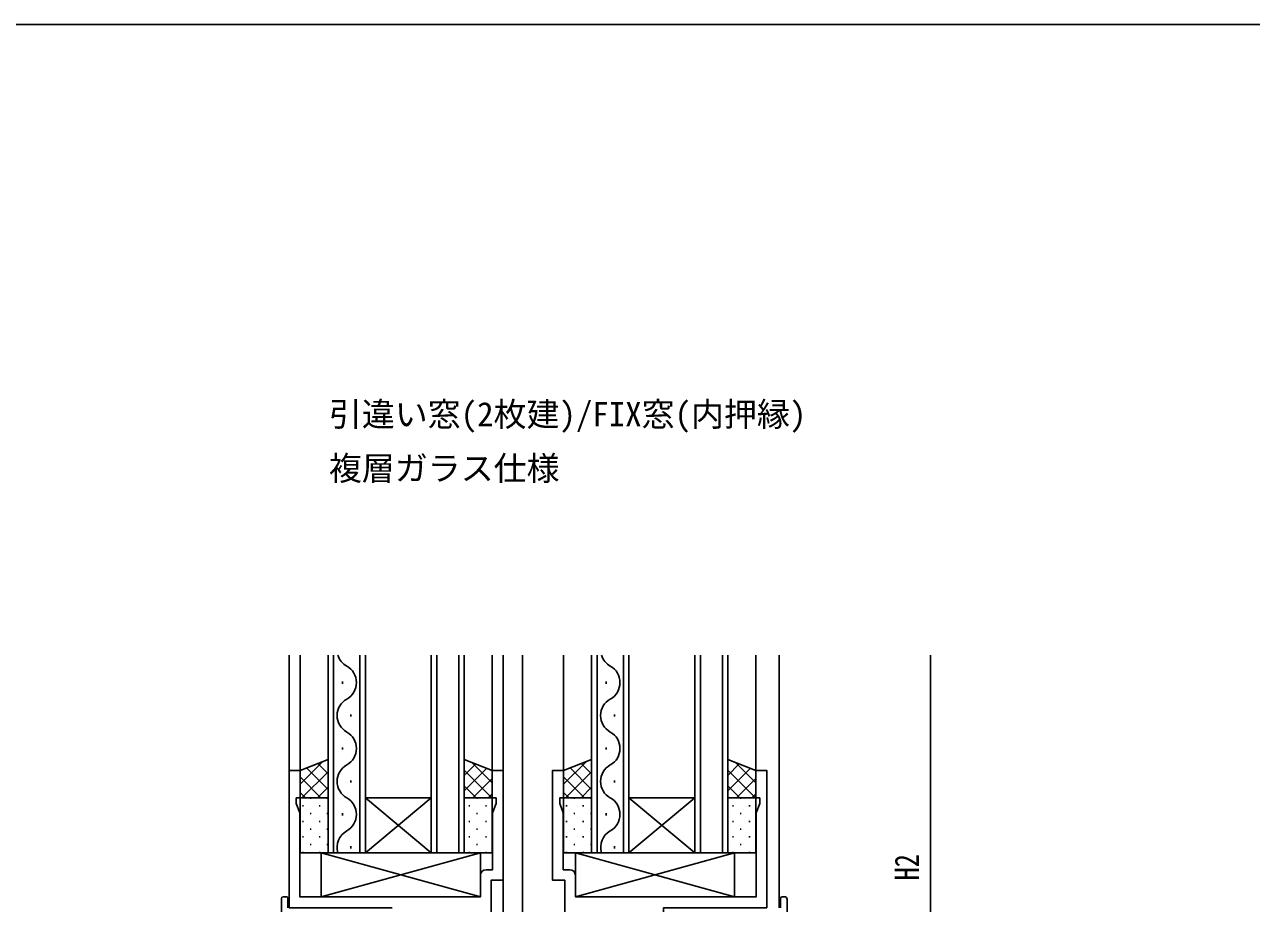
# Model space of a CAD drawing. Units: millimetres, scale not verified. Extents: x -793 to 793, y -564 to 564.
# Drawn here: x 305.3 to 528.8, y 398.6 to 558.6 of the extents above; entities that cross this region are included whole.
import ezdxf
from ezdxf.enums import TextEntityAlignment as Align

# ---------------------------------------------------------------- set-up
doc = ezdxf.new("R2010")
doc.units = ezdxf.units.MM
doc.header["$LTSCALE"] = 4
for name, color, linetype in [('0-1_USER1', 3, 'Continuous'), ('0-2_YKK_11', 7, 'Continuous'), ('0-3_YKK_12', 2, 'Continuous'), ('0-4_YKK_13', 4, 'Continuous'), ('0-6_YKK_D', 6, 'Continuous'), ('0-7_YKK_ZWAK', 7, 'Continuous')]:
    doc.layers.add(name, color=color, linetype=linetype)
doc.styles.add('ＭＳ ゴシック', font='')
doc.styles.get('ＭＳ ゴシック').set_extended_font_data('MS Gothic')

msp = doc.modelspace()

# ---------------------------------------------------------------- linework, layer by layer
at = {"layer": '0-2_YKK_11'}
msp.add_line((403.712, 402.793), (403.712, 357.443), dxfattribs=at)
for points in [[(388.382, 403.723), (388.382, 399.793), (355.442, 399.793), (355.442, 415.062), (354.812, 416.793), (354.812, 417.793), (355.512, 417.793), (355.512, 422.793), (353.512, 422.793), (353.512, 397.793), (372.312, 397.793)], [(392.512, 326.793), (392.512, 351.793), (390.312, 351.793), (390.312, 402.793), (392.512, 402.793), (392.512, 422.793), (390.512, 422.793), (390.512, 417.793), (391.212, 417.793), (391.212, 416.793), (390.582, 415.062), (390.582, 404.723), (389.382, 404.723)], [(404.642, 404.723), (403.442, 404.723), (403.442, 415.062), (402.812, 416.793), (402.812, 417.793), (403.512, 417.793), (403.512, 422.793), (401.512, 422.793), (401.512, 402.793), (403.712, 402.793)], [(423.912, 357.793), (423.912, 363.793), (421.712, 363.793), (421.712, 397.793), (440.512, 397.793), (440.512, 422.793), (438.512, 422.793), (438.512, 417.793), (439.212, 417.793), (439.212, 416.793), (438.582, 415.062), (438.582, 399.793), (405.642, 399.793), (405.642, 403.723)]]:
    msp.add_lwpolyline(points, dxfattribs=at)
for centre, start, end in [((389.382, 403.723), 90.00001, 179.99999), ((404.642, 403.723), 0.00001, 89.99999)]:
    msp.add_arc(centre, 1, start, end, dxfattribs=at)
at = {"layer": '0-3_YKK_12'}
for p, q in [((353.512, 443.793), (353.512, 397.793)), ((355.512, 443.793), (355.512, 422.293)), ((361.612, 443.793), (361.612, 407.793)), ((366.412, 407.793), (366.412, 443.793)), ((380.412, 443.793), (380.412, 407.793)), ((384.412, 407.793), (384.412, 443.793)), ((390.512, 443.793), (390.512, 422.298)), ((392.512, 443.793), (392.512, 351.493)), ((396.012, 443.793), (396.012, 356.793)), ((403.512, 443.793), (403.512, 422.293)), ((409.612, 443.793), (409.612, 407.793)), ((414.412, 407.793), (414.412, 443.793)), ((428.412, 443.793), (428.412, 407.793)), ((432.412, 407.793), (432.412, 443.793)), ((438.512, 443.793), (438.512, 422.298)), ((442.762, 443.793), (442.762, 397.793)), ((363.252, 438.993), (363.252, 438.593)), ((411.252, 438.993), (411.252, 438.593)), ((364.772, 432.993), (364.772, 432.593)), ((412.772, 432.993), (412.772, 432.593)), ((363.252, 426.993), (363.252, 426.593)), ((411.252, 426.993), (411.252, 426.593)), ((364.772, 420.993), (364.772, 420.593)), ((412.772, 420.993), (412.772, 420.593)), ((379.412, 417.793), (367.412, 417.793)), ((379.412, 407.793), (367.412, 417.793)), ((367.412, 407.793), (379.412, 417.793)), ((427.412, 417.793), (415.412, 417.793)), ((427.412, 407.793), (415.412, 417.793)), ((415.412, 407.793), (427.412, 417.793)), ((363.252, 414.993), (363.252, 414.593)), ((411.252, 414.993), (411.252, 414.593)), ((364.772, 408.993), (364.772, 408.593)), ((412.772, 408.993), (412.772, 408.593)), ((379.412, 407.793), (367.412, 407.793)), ((427.412, 407.793), (415.412, 407.793))]:
    msp.add_line(p, q, dxfattribs=at)
for points in [[(367.412, 443.793), (367.412, 407.793), (360.612, 407.793), (360.612, 443.793)], [(385.412, 443.793), (385.412, 407.793), (379.412, 407.793), (379.412, 443.793)], [(415.412, 443.793), (415.412, 407.793), (408.612, 407.793), (408.612, 443.793)], [(433.412, 443.793), (433.412, 407.793), (427.412, 407.793), (427.412, 443.793)]]:
    msp.add_lwpolyline(points, dxfattribs=at)
for centre, start, end in [((365.689, 444.793), 196.91322, 240.79746), ((413.689, 444.793), 196.91322, 240.79746), ((362.335, 438.793), 299.20254, 60.79746), ((410.335, 438.793), 299.20254, 60.79746), ((365.689, 432.793), 119.20254, 240.79746), ((413.689, 432.793), 119.20254, 240.79746), ((362.335, 426.793), 299.20254, 60.79746), ((410.335, 426.793), 299.20254, 60.79746), ((365.689, 420.793), 119.20254, 240.79746), ((413.689, 420.793), 119.20254, 240.79746), ((362.335, 414.793), 299.20254, 60.79746), ((410.335, 414.793), 299.20254, 60.79746), ((365.689, 408.793), 119.20254, 196.91326), ((413.689, 408.793), 119.20254, 196.91326)]:
    msp.add_arc(centre, 3.437, start, end, dxfattribs=at)
at = {"layer": '0-4_YKK_13'}
for p, q in [((385.462, 424.774), (385.412, 424.724)), ((433.462, 424.774), (433.412, 424.724)), ((359.647, 424.415), (355.512, 420.28)), ((360.612, 422.551), (355.854, 417.793)), ((356.689, 423.255), (360.612, 419.332)), ((358.721, 424.052), (360.612, 422.161)), ((387.494, 423.977), (385.412, 421.896)), ((389.525, 423.18), (385.412, 419.067)), ((385.412, 422.816), (390.435, 417.793)), ((386.813, 424.244), (390.512, 420.545)), ((407.647, 424.415), (403.512, 420.28)), ((408.612, 422.551), (403.854, 417.793)), ((404.689, 423.255), (408.612, 419.332)), ((406.721, 424.052), (408.612, 422.161)), ((435.494, 423.977), (433.412, 421.896)), ((437.525, 423.18), (433.412, 419.067)), ((433.412, 422.816), (438.435, 417.793)), ((434.813, 424.244), (438.512, 420.545)), ((355.512, 421.604), (359.323, 417.793)), ((390.512, 421.339), (386.967, 417.793)), ((403.512, 421.604), (407.323, 417.793)), ((438.512, 421.339), (434.967, 417.793)), ((355.512, 418.775), (356.494, 417.793)), ((360.612, 419.723), (358.682, 417.793)), ((385.412, 419.988), (387.607, 417.793)), ((390.512, 418.51), (389.795, 417.793)), ((403.512, 418.775), (404.494, 417.793)), ((408.612, 419.723), (406.682, 417.793)), ((433.412, 419.988), (435.607, 417.793)), ((438.512, 418.51), (437.795, 417.793)), ((355.932, 416.358), (356.132, 416.358)), ((357.347, 417.773), (357.547, 417.773)), ((358.962, 416.358), (359.162, 416.358)), ((360.377, 417.773), (360.577, 417.773)), ((386.232, 416.358), (386.432, 416.358)), ((387.647, 417.773), (387.847, 417.773)), ((389.262, 416.358), (389.462, 416.358)), ((403.932, 416.358), (404.132, 416.358)), ((405.347, 417.773), (405.547, 417.773)), ((406.962, 416.358), (407.162, 416.358)), ((408.377, 417.773), (408.577, 417.773)), ((434.232, 416.358), (434.432, 416.358)), ((435.647, 417.773), (435.847, 417.773)), ((437.262, 416.358), (437.462, 416.358)), ((355.932, 413.528), (356.132, 413.528)), ((357.347, 414.943), (357.547, 414.943)), ((358.962, 413.528), (359.162, 413.528)), ((360.377, 414.943), (360.577, 414.943)), ((386.232, 413.528), (386.432, 413.528)), ((387.647, 414.943), (387.847, 414.943)), ((389.262, 413.528), (389.462, 413.528)), ((403.932, 413.528), (404.132, 413.528)), ((405.347, 414.943), (405.547, 414.943)), ((406.962, 413.528), (407.162, 413.528)), ((408.377, 414.943), (408.577, 414.943)), ((434.232, 413.528), (434.432, 413.528)), ((435.647, 414.943), (435.847, 414.943)), ((437.262, 413.528), (437.462, 413.528)), ((357.347, 412.113), (357.547, 412.113)), ((360.377, 412.113), (360.577, 412.113)), ((387.647, 412.113), (387.847, 412.113)), ((405.347, 412.113), (405.547, 412.113)), ((408.377, 412.113), (408.577, 412.113)), ((435.647, 412.113), (435.847, 412.113)), ((355.932, 410.698), (356.132, 410.698)), ((357.347, 409.283), (357.547, 409.283)), ((358.962, 410.698), (359.162, 410.698)), ((360.377, 409.283), (360.577, 409.283)), ((386.232, 410.698), (386.432, 410.698)), ((387.647, 409.283), (387.847, 409.283)), ((389.262, 410.698), (389.462, 410.698)), ((403.932, 410.698), (404.132, 410.698)), ((405.347, 409.283), (405.547, 409.283)), ((406.962, 410.698), (407.162, 410.698)), ((408.377, 409.283), (408.577, 409.283)), ((434.232, 410.698), (434.432, 410.698)), ((435.647, 409.283), (435.847, 409.283)), ((437.262, 410.698), (437.462, 410.698)), ((355.932, 407.868), (356.132, 407.868)), ((358.962, 407.868), (359.162, 407.868)), ((388.382, 399.793), (359.382, 407.793)), ((359.382, 399.793), (388.382, 407.793)), ((386.232, 407.868), (386.432, 407.868)), ((389.262, 407.868), (389.462, 407.868)), ((403.932, 407.868), (404.132, 407.868)), ((434.642, 399.793), (405.642, 407.793)), ((405.642, 399.793), (434.642, 407.793)), ((406.962, 407.868), (407.162, 407.868)), ((434.232, 407.868), (434.432, 407.868)), ((437.262, 407.868), (437.462, 407.868)), ((352.112, 399.493), (352.112, 396.759)), ((352.412, 399.793), (353.012, 399.793)), ((353.312, 399.493), (353.312, 397.793)), ((443.012, 397.793), (443.012, 399.493)), ((443.712, 399.793), (443.312, 399.793)), ((444.212, 396.759), (444.212, 399.293))]:
    msp.add_line(p, q, dxfattribs=at)
for points in [[(360.612, 417.793), (360.612, 424.793), (355.512, 422.793), (355.512, 417.793)], [(385.412, 417.793), (385.412, 424.793), (390.512, 422.793), (390.512, 417.793)], [(408.612, 417.793), (408.612, 424.793), (403.512, 422.793), (403.512, 417.793)], [(433.412, 417.793), (433.412, 424.793), (438.512, 422.793), (438.512, 417.793)], [(355.512, 417.793), (360.612, 417.793), (360.612, 407.793), (355.512, 407.793)], [(390.512, 417.793), (385.412, 417.793), (385.412, 407.793), (390.512, 407.793)], [(403.512, 417.793), (408.612, 417.793), (408.612, 407.793), (403.512, 407.793)], [(438.512, 417.793), (433.412, 417.793), (433.412, 407.793), (438.512, 407.793)], [(388.382, 399.793), (359.382, 399.793), (359.382, 407.793), (388.382, 407.793)], [(434.642, 399.793), (405.642, 399.793), (405.642, 407.793), (434.642, 407.793)]]:
    msp.add_lwpolyline(points, close=True, dxfattribs=at)
for centre, radius, start, end in [((352.412, 399.493), 0.3, 90, 180), ((353.012, 399.493), 0.3, 0, 90), ((443.312, 399.493), 0.3, 90, 180), ((443.712, 399.293), 0.5, 360, 90)]:
    msp.add_arc(centre, radius, start, end, dxfattribs=at)
at = {"layer": '0-6_YKK_D'}
msp.add_line((470.314, 443.793), (470.314, 368.793), dxfattribs=at)
at = {"layer": '0-7_YKK_ZWAK'}
msp.add_line((752.2, 558.6), (-787.8, 558.6), dxfattribs=at)

# ---------------------------------------------------------------- texts
at = {"layer": '0-1_USER1', "style": 'ＭＳ ゴシック'}
for s, p in [('引違い窓(2枚建)/FIX窓(内押縁)', (360.759, 484.14)), ('複層ガラス仕様', (360.759, 474.294))]:
    msp.add_text(s, height=4.399, dxfattribs=at).set_placement(p, align=Align.BOTTOM_LEFT)
at = {"layer": '0-6_YKK_D', "style": 'ＭＳ ゴシック', "width": 0.8}
msp.add_text('H2', height=4.399, rotation=90, dxfattribs=at).set_placement((469.514, 402.773), align=Align.BOTTOM_LEFT)

doc.saveas('drawing.dxf')
